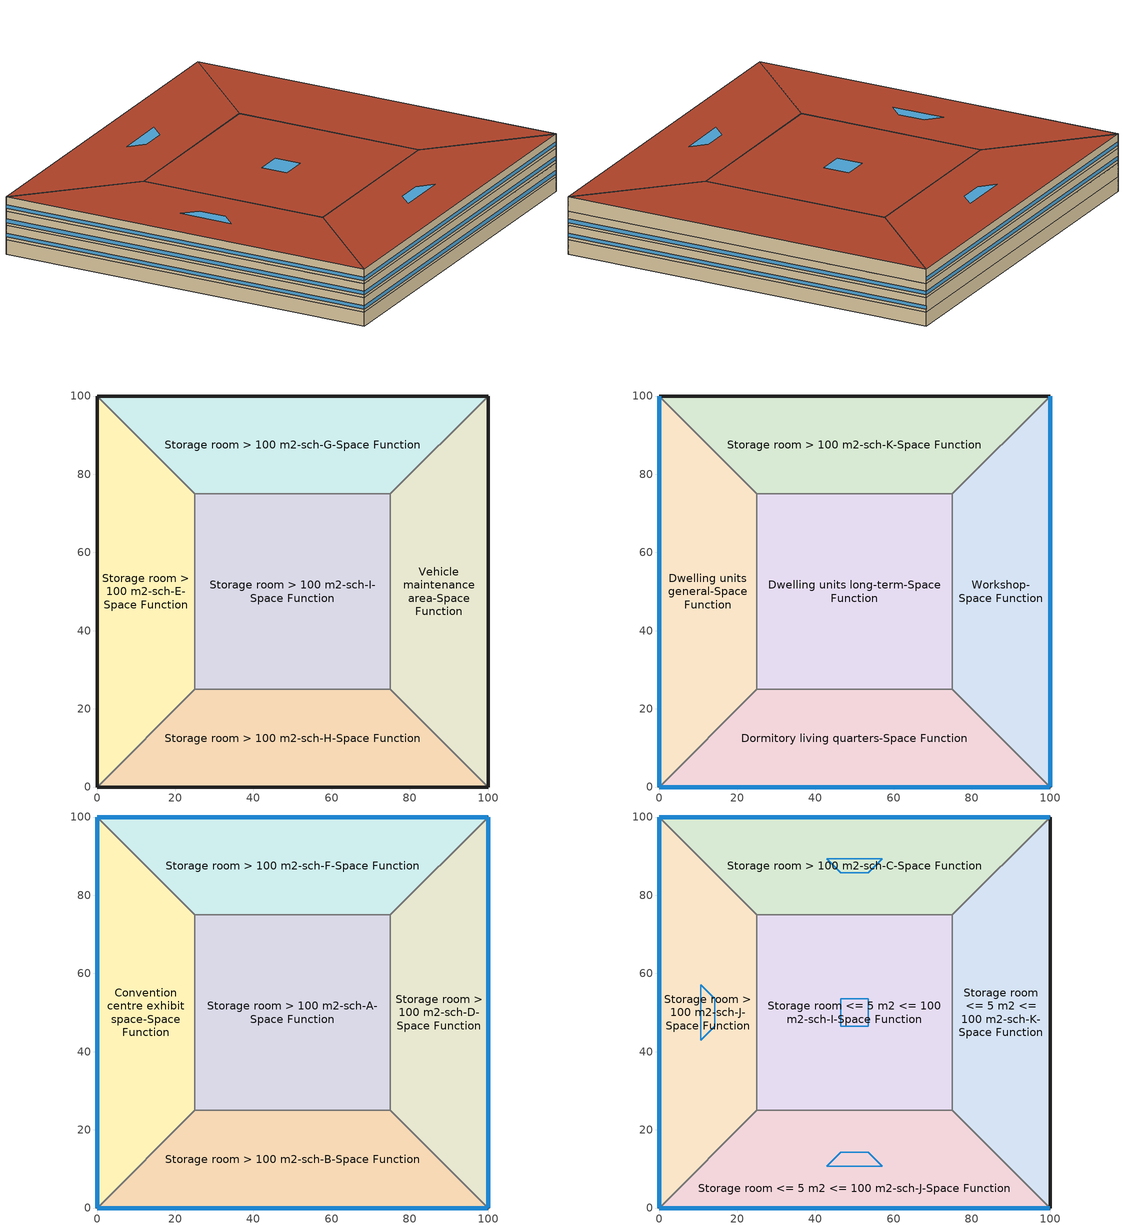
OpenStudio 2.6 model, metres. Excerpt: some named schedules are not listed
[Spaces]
Storage room > 100 m2-sch-E-Space Function
 floor ground: 0,0 0,100 25,75 25,25 z0
 wall ground: 0,100 0,0 z0:3.8
 wall to Storage room > 100 m2-sch-G-Space Function: 25,75 0,100 z0:3.8
 wall to Storage room > 100 m2-sch-I-Space Function: 25,25 25,75 z0:3.8
 wall to Storage room > 100 m2-sch-H-Space Function: 0,0 25,25 z0:3.8
Storage room > 100 m2-sch-G-Space Function
 floor ground: 0,100 100,100 75,75 25,75 z0
 wall ground: 100,100 0,100 z0:3.8
 wall to Vehicle maintenance area-Space Function: 75,75 100,100 z0:3.8
 wall to Storage room > 100 m2-sch-I-Space Function: 25,75 75,75 z0:3.8
Vehicle maintenance area-Space Function
 floor ground: 100,100 100,0 75,25 75,75 z0
 wall ground: 100,0 100,100 z0:3.8
 wall to Storage room > 100 m2-sch-H-Space Function: 75,25 100,0 z0:3.8
 wall to Storage room > 100 m2-sch-I-Space Function: 75,75 75,25 z0:3.8
Storage room > 100 m2-sch-H-Space Function
 floor ground: 100,0 0,0 25,25 75,25 z0
 wall ground: 0,0 100,0 z0:3.8
 wall to Storage room > 100 m2-sch-I-Space Function: 75,25 25,25 z0:3.8
Storage room > 100 m2-sch-I-Space Function
 floor ground: 25,25 25,75 75,75 75,25 z0
Dwelling units general-Space Function
 floor to Storage room > 100 m2-sch-E-Space Function: 0,0 0,100 25,75 25,25 z3.8
 wall outside: 0,100 0,0 z3.8:7.6
 wall to Storage room > 100 m2-sch-K-Space Function: 25,75 0,100 z3.8:7.6
 wall to Dwelling units long-term-Space Function: 25,25 25,75 z3.8:7.6
 wall to Dormitory living quarters-Space Function: 0,0 25,25 z3.8:7.6
 window: 0,99.97 0,0.03 z4.56:5.51
Storage room > 100 m2-sch-K-Space Function
 floor to Storage room > 100 m2-sch-G-Space Function: 0,100 100,100 75,75 25,75 z3.8
 wall outside: 100,100 0,100 z3.8:7.6
 wall to Workshop-Space Function: 75,75 100,100 z3.8:7.6
 wall to Dwelling units long-term-Space Function: 25,75 75,75 z3.8:7.6
Workshop-Space Function
 floor to Vehicle maintenance area-Space Function: 100,100 100,0 75,25 75,75 z3.8
 wall outside: 100,0 100,100 z3.8:7.6
 wall to Dormitory living quarters-Space Function: 75,25 100,0 z3.8:7.6
 wall to Dwelling units long-term-Space Function: 75,75 75,25 z3.8:7.6
 window: 100,0.03 100,99.97 z4.56:5.51
Dormitory living quarters-Space Function
 floor to Storage room > 100 m2-sch-H-Space Function: 100,0 0,0 25,25 75,25 z3.8
 wall outside: 0,0 100,0 z3.8:7.6
 wall to Dwelling units long-term-Space Function: 75,25 25,25 z3.8:7.6
 window: 0.03,0 99.97,0 z4.56:5.51
Dwelling units long-term-Space Function
 floor to Storage room > 100 m2-sch-I-Space Function: 25,25 25,75 75,75 75,25 z3.8
Convention centre exhibit space-Space Function
 floor to Dwelling units general-Space Function: 0,0 0,100 25,75 25,25 z7.6
 wall outside: 0,100 0,0 z7.6:11.4
 wall to Storage room > 100 m2-sch-F-Space Function: 25,75 0,100 z7.6:11.4
 wall to Storage room > 100 m2-sch-A-Space Function: 25,25 25,75 z7.6:11.4
 wall to Storage room > 100 m2-sch-B-Space Function: 0,0 25,25 z7.6:11.4
 window: 0,99.97 0,0.03 z8.36:9.31
Storage room > 100 m2-sch-F-Space Function
 floor to Storage room > 100 m2-sch-K-Space Function: 0,100 100,100 75,75 25,75 z7.6
 wall outside: 100,100 0,100 z7.6:11.4
 wall to Storage room > 100 m2-sch-D-Space Function: 75,75 100,100 z7.6:11.4
 wall to Storage room > 100 m2-sch-A-Space Function: 25,75 75,75 z7.6:11.4
 window: 99.97,100 0.03,100 z8.36:9.31
Storage room > 100 m2-sch-D-Space Function
 floor to Workshop-Space Function: 100,100 100,0 75,25 75,75 z7.6
 wall outside: 100,0 100,100 z7.6:11.4
 wall to Storage room > 100 m2-sch-B-Space Function: 75,25 100,0 z7.6:11.4
 wall to Storage room > 100 m2-sch-A-Space Function: 75,75 75,25 z7.6:11.4
 window: 100,0.03 100,99.97 z8.36:9.31
Storage room > 100 m2-sch-B-Space Function
 floor to Dormitory living quarters-Space Function: 100,0 0,0 25,25 75,25 z7.6
 wall outside: 0,0 100,0 z7.6:11.4
 wall to Storage room > 100 m2-sch-A-Space Function: 75,25 25,25 z7.6:11.4
 window: 0.03,0 99.97,0 z8.36:9.31
Storage room > 100 m2-sch-A-Space Function
 floor to Dwelling units long-term-Space Function: 25,25 25,75 75,75 75,25 z7.6
Storage room > 100 m2-sch-J-Space Function
 floor to Convention centre exhibit space-Space Function: 0,0 0,100 25,75 25,25 z11.4
 wall outside: 0,100 0,0 z11.4:15.2
 wall to Storage room > 100 m2-sch-C-Space Function: 25,75 0,100 z11.4:15.2
 wall to Storage room <= 5 m2 <= 100 m2-sch-I-Space Function: 25,25 25,75 z11.4:15.2
 wall to Storage room <= 5 m2 <= 100 m2-sch-J-Space Function: 0,0 25,25 z11.4:15.2
 window: 0,99.97 0,0.03 z12.16:13.11
 roof outside: 25,25 25,75 0,100 0,0 z15.2
 skylight: 14.27,46.46 14.27,53.54 10.73,57.07 10.73,42.93 z15.2
Storage room > 100 m2-sch-C-Space Function
 floor to Storage room > 100 m2-sch-F-Space Function: 0,100 100,100 75,75 25,75 z11.4
 wall outside: 100,100 0,100 z11.4:15.2
 wall to Storage room <= 5 m2 <= 100 m2-sch-K-Space Function: 75,75 100,100 z11.4:15.2
 wall to Storage room <= 5 m2 <= 100 m2-sch-I-Space Function: 25,75 75,75 z11.4:15.2
 window: 99.97,100 0.03,100 z12.16:13.11
 roof outside: 25,75 75,75 100,100 0,100 z15.2
 skylight: 46.46,85.73 53.54,85.73 57.07,89.27 42.93,89.27 z15.2
Storage room <= 5 m2 <= 100 m2-sch-K-Space Function
 floor to Storage room > 100 m2-sch-D-Space Function: 100,100 100,0 75,25 75,75 z11.4
 wall outside: 100,0 100,100 z11.4:15.2
 wall to Storage room <= 5 m2 <= 100 m2-sch-J-Space Function: 75,25 100,0 z11.4:15.2
 wall to Storage room <= 5 m2 <= 100 m2-sch-I-Space Function: 75,75 75,25 z11.4:15.2
 roof outside: 75,75 75,25 100,0 100,100 z15.2
Storage room <= 5 m2 <= 100 m2-sch-J-Space Function
 floor to Storage room > 100 m2-sch-B-Space Function: 100,0 0,0 25,25 75,25 z11.4
 wall outside: 0,0 100,0 z11.4:15.2
 wall to Storage room <= 5 m2 <= 100 m2-sch-I-Space Function: 75,25 25,25 z11.4:15.2
 window: 0.03,0 99.97,0 z12.16:13.11
 roof outside: 75,25 25,25 0,0 100,0 z15.2
 skylight: 53.54,14.27 46.46,14.27 42.93,10.73 57.07,10.73 z15.2
Storage room <= 5 m2 <= 100 m2-sch-I-Space Function
 floor to Storage room > 100 m2-sch-A-Space Function: 25,25 25,75 75,75 75,25 z11.4
 roof outside: 75,25 75,75 25,75 25,25 z15.2
 skylight: 53.54,46.46 53.54,53.54 46.46,53.54 46.46,46.46 z15.2
[Building]
Building 1: Default Construction Set=BTAP-Mass at hdd = 6250.0; Standards Number of Stories=4; Standards Number of Above Ground Stories=4; Standards Building Type=NECB2017_unknown
[Site]
Fort McMurray AP_AB_CAN: Latitude {deg}=56.653; Longitude {deg}=-111.223; Time Zone {hr}=-7; Elevation {m}=369.1
[Site:WaterMainsTemperature]
Calculation Method=Correlation; Annual Average Outdoor Air Temperature {C}=1.875; Maximum Difference In Monthly Average Outdoor Air Temperatures {deltaC}=34.4
[SizingPeriod:DesignDay] Barometric Pressure {Pa}=96969; Sky Clearness=0; Rain Indicator=0; Snow Indicator=0; Day of Month=21; Daylight Saving Time Indicator=0; Humidity Indicating Type=Wetbulb; Dry-Bulb Temperature Range Modifier Type=DefaultMultipliers
Name | Maximum Dry-Bulb Temperature {C} | Daily Dry-Bulb Temperature Range {deltaC} | Humidity Indicating Conditions at Maximum Dry-Bulb | Wind Speed {m/s} | Wind Direction {deg} | Month | Day Type | Solar Model Indicator | ASHRAE Taub | ASHRAE Taud
Fort McMurray AP Ann Htg 99.6% Condns DB | -36.2 | 0 | -36.2 | 1 | 90 | 1 | WinterDesignDay | ASHRAEClearSky
Fort McMurray AP Ann Clg .4% Condns DB=>MWB | 28.9 | 12.4 | 17.8 | 3.7 | 250 | 7 | SummerDesignDay | ASHRAETau | 0.377 | 2.403
[Site:GroundTemperature:BuildingSurface]
19.527, 19.502, 19.536, 19.598, 20.002, 21.64, 22.225, 22.375, 21.449, 20.121, 19.802, 19.633
[Material:NoMass] Roughness=Smooth; Thermal Absorptance=0.9; Solar Absorptance=0.7
Name | Thermal Resistance {m2-K/W} | Visible Absorptance
Typical Carpet Pad; Typical Carpet Pad 1 | 0.21648 | 0.8
Typical Insulation 1 | 5.91238 | 0.7
Typical Insulation 2 | 4.49096 | 0.7
Typical Insulation 3 | 7.24636 | 0.7
Typical Carpet Pad 2 | 1.25503 | 0.8
Typical Carpet Pad 3; Typical Carpet Pad 4 | 3.45515 | 0.8
Typical Insulation 4 | 0.526298 | 0.7
Typical Insulation 5 | 0.526316 | 0.7
[Material]
Name | Roughness | Thickness {m} | Conductivity {W/m-K} | Density {kg/m3} | Specific Heat {J/kg-K} | Thermal Absorptance | Solar Absorptance | Visible Absorptance
G05 25mm wood | MediumSmooth | 0.0254 | 0.15 | 608 | 1630 | 0.9 | 0.5 | 0.5
100mm Normalweight concrete floor 1 | MediumSmooth | 0.1016 | 2.31 | 2322 | 832
G01 13mm gypsum board 1 | Smooth | 0.0127 | 0.16 | 800 | 1090 | 0.9 | 0.7 | 0.5
4 in. Normalweight Concrete Floor 1 | MediumRough | 0.1016 | 2.31 | 2322 | 832 | 0.9 | 0.7 | 0.7
1IN Stucco 1 | Smooth | 0.0253 | 0.6918 | 1858 | 837 | 0.9 | 0.7 | 0.92
8IN CONCRETE HW RefBldg 1 | Rough | 0.2032 | 1.311 | 2240 | 836.8 | 0.9 | 0.7 | 0.7
1/2IN Gypsum 1 | Smooth | 0.0127 | 0.16 | 784.9 | 830 | 0.9 | 0.4 | 0.4
Metal Roof Surface 1; F08 Metal surface 1 | Smooth | 0.0008 | 45.28 | 7824 | 500 | 0.9 | 0.7 | 0.7
6 in. Normalweight Concrete Floor 1; 6 in. Normalweight Concrete Floor 2; 6 in. Normalweight Concrete Floor 3 | MediumRough | 0.1524 | 2.31 | 2322 | 832 | 0.9 | 0.7 | 0.7
[Construction]
BTAP-Int-Partition; BTAP-Int-Door: G05 25mm wood
BTAP-Int-Floor: 100mm Normalweight concrete floor 1, Typical Carpet Pad
BTAP-Int-Wall: G01 13mm gypsum board 1, G01 13mm gypsum board 1
BTAP-Int-Ceiling: Typical Carpet Pad, 100mm Normalweight concrete floor 1
BTAP-Int-Window: SimpleGlazing
BTAP-Ext-Floor-Mass:U-0.162: Typical Insulation 1, 4 in. Normalweight Concrete Floor 1, Typical Carpet Pad 1
BTAP-Ext-Wall-Mass:U-0.21: 1IN Stucco 1, 8IN CONCRETE HW RefBldg 1, Typical Insulation 2, 1/2IN Gypsum 1
BTAP-Ext-Roof-Metal:U-0.138: Metal Roof Surface 1, Typical Insulation 3
BTAP-Grnd-Floor-Mass:U-0.757: 6 in. Normalweight Concrete Floor 1, Typical Carpet Pad 2
BTAP-Grnd-Wall-Mass:U-0.284: 6 in. Normalweight Concrete Floor 2, Typical Carpet Pad 3
BTAP-Grnd-Roof-Mass:U-0.284: 6 in. Normalweight Concrete Floor 3, Typical Carpet Pad 4
BTAP-Ext-FixedWindow:U=0.190 SHGC=0.600; BTAP-Ext-GlassDoors:U=0.190 SHGC=0.600; BTAP-Ext-Skylights:U=0.190 SHGC=0.600; BTAP-Ext-DaylightDomes:U=0.190 SHGC=0.600; BTAP-Ext-DaylightDiffuser:U=0.190 SHGC=0.600: SimpleGlazing:U=0.190 SHGC=0.600
BTAP-Ext-Door:U-1.9000000000000001: F08 Metal surface 1, Typical Insulation 4
BTAP-Ext-OverHeadDoor:U-1.9000000000000001: Typical Insulation 5
[DefaultConstructionSet]
BTAP-Mass at hdd = 6250.0: Default Exterior Surface Constructions=BTAP-Mass at hdd = 6250.0; Default Interior Surface Constructions=Default Surface Constructions 2; Default Ground Contact Surface Constructions=BTAP-Mass at hdd = 6250.0 1; Default Exterior SubSurface Constructions=BTAP-Mass at hdd = 6250.0; Default Interior SubSurface Constructions=Default Sub Surface Constructions 2; Interior Partition Construction=BTAP-Int-Partition
[DefaultSurfaceConstructions]
Name | Floor Construction | Wall Construction | Roof Ceiling Construction
Default Surface Constructions 2 | BTAP-Int-Floor | BTAP-Int-Wall | BTAP-Int-Ceiling
BTAP-Mass at hdd = 6250.0 | BTAP-Ext-Floor-Mass:U-0.162 | BTAP-Ext-Wall-Mass:U-0.21 | BTAP-Ext-Roof-Metal:U-0.138
BTAP-Mass at hdd = 6250.0 1 | BTAP-Grnd-Floor-Mass:U-0.757 | BTAP-Grnd-Wall-Mass:U-0.284 | BTAP-Grnd-Roof-Mass:U-0.284
[DefaultSubSurfaceConstructions]
Name | Fixed Window Construction | Operable Window Construction | Door Construction | Glass Door Construction | Overhead Door Construction | Skylight Construction | Tubular Daylight Dome Construction | Tubular Daylight Diffuser Construction
Default Sub Surface Constructions 2 | BTAP-Int-Window | BTAP-Int-Window | BTAP-Int-Door
BTAP-Mass at hdd = 6250.0 | BTAP-Ext-FixedWindow:U=0.190 SHGC=0.600 | BTAP-Ext-FixedWindow:U=0.190 SHGC=0.600 | BTAP-Ext-Door:U-1.9000000000000001 | BTAP-Ext-GlassDoors:U=0.190 SHGC=0.600 | BTAP-Ext-OverHeadDoor:U-1.9000000000000001 | BTAP-Ext-Skylights:U=0.190 SHGC=0.600 | BTAP-Ext-DaylightDomes:U=0.190 SHGC=0.600 | BTAP-Ext-DaylightDiffuser:U=0.190 SHGC=0.600
[WindowMaterial:SimpleGlazingSystem] Solar Heat Gain Coefficient=0.6; Visible Transmittance=0.21
Name | U-Factor {W/m2-K}
SimpleGlazing | 2.2
SimpleGlazing:U=0.190 SHGC=0.600 | 1.9
[BuildingStory] Nominal Floor to Floor Height {m}=3.8
Name | Nominal Z Coordinate {m}
Story 1 | 0
Story 2 | 3.8
Story 3 | 7.6
Story 4 | 11.4
[Space]
Name | Space Type | Building Story | Thermal Zone
Storage room > 100 m2-sch-E-Space Function | Space Function Storage room > 100 m2-sch-E | Story 1 | Storage room > 100 m2-sch-E-Space Function ZN
Storage room > 100 m2-sch-G-Space Function | Space Function Storage room > 100 m2-sch-G | Story 1 | Storage room > 100 m2-sch-G-Space Function ZN
Vehicle maintenance area-Space Function | Space Function Vehicle maintenance area | Story 1 | Vehicle maintenance area-Space Function ZN
Storage room > 100 m2-sch-H-Space Function | Space Function Storage room > 100 m2-sch-H | Story 1 | Storage room > 100 m2-sch-H-Space Function ZN
Storage room > 100 m2-sch-I-Space Function | Space Function Storage room > 100 m2-sch-I | Story 1 | Storage room > 100 m2-sch-I-Space Function ZN
Dwelling units general-Space Function | Space Function Dwelling units general | Story 2 | Dwelling units general-Space Function ZN
Storage room > 100 m2-sch-K-Space Function | Space Function Storage room > 100 m2-sch-K | Story 2 | Storage room > 100 m2-sch-K-Space Function ZN
Workshop-Space Function | Space Function Workshop | Story 2 | Workshop-Space Function ZN
Dormitory living quarters-Space Function | Space Function Dormitory living quarters | Story 2 | Dormitory living quarters-Space Function ZN
Dwelling units long-term-Space Function | Space Function Dwelling units long-term | Story 2 | Dwelling units long-term-Space Function ZN
Convention centre exhibit space-Space Function | Space Function Convention centre exhibit space | Story 3 | Convention centre exhibit space-Space Function ZN
Storage room > 100 m2-sch-F-Space Function | Space Function Storage room > 100 m2-sch-F | Story 3 | Storage room > 100 m2-sch-F-Space Function ZN
Storage room > 100 m2-sch-D-Space Function | Space Function Storage room > 100 m2-sch-D | Story 3 | Storage room > 100 m2-sch-D-Space Function ZN
Storage room > 100 m2-sch-B-Space Function | Space Function Storage room > 100 m2-sch-B | Story 3 | Storage room > 100 m2-sch-B-Space Function ZN
Storage room > 100 m2-sch-A-Space Function | Space Function Storage room > 100 m2-sch-A | Story 3 | Storage room > 100 m2-sch-A-Space Function ZN
Storage room > 100 m2-sch-J-Space Function | Space Function Storage room > 100 m2-sch-J | Story 4 | Storage room > 100 m2-sch-J-Space Function ZN
Storage room > 100 m2-sch-C-Space Function | Space Function Storage room > 100 m2-sch-C | Story 4 | Storage room > 100 m2-sch-C-Space Function ZN
Storage room <= 5 m2 <= 100 m2-sch-K-Space Function | Space Function Storage room <= 5 m2 <= 100 m2-sch-K | Story 4 | Storage room <= 5 m2 <= 100 m2-sch-K-Space Function ZN
Storage room <= 5 m2 <= 100 m2-sch-J-Space Function | Space Function Storage room <= 5 m2 <= 100 m2-sch-J | Story 4 | Storage room <= 5 m2 <= 100 m2-sch-J-Space Function ZN
Storage room <= 5 m2 <= 100 m2-sch-I-Space Function | Space Function Storage room <= 5 m2 <= 100 m2-sch-I | Story 4 | Storage room <= 5 m2 <= 100 m2-sch-I-Space Function ZN
[SpaceType] Standards Building Type=Space Function
Name | Default Schedule Set | Design Specification Outdoor Air Object | Standards Space Type
Space Function Storage room > 100 m2-sch-B | Space Function Storage room > 100 m2-sch-B Schedule Set | Space Function Storage room > 100 m2-sch-B Ventilation | Storage room > 100 m2-sch-B
Space Function Storage room > 100 m2-sch-D | Space Function Storage room > 100 m2-sch-D Schedule Set | Space Function Storage room > 100 m2-sch-D Ventilation | Storage room > 100 m2-sch-D
Space Function Storage room > 100 m2-sch-E | Space Function Storage room > 100 m2-sch-E Schedule Set | Space Function Storage room > 100 m2-sch-E Ventilation | Storage room > 100 m2-sch-E
Space Function Storage room > 100 m2-sch-F | Space Function Storage room > 100 m2-sch-F Schedule Set | Space Function Storage room > 100 m2-sch-F Ventilation | Storage room > 100 m2-sch-F
Space Function Storage room > 100 m2-sch-G | Space Function Storage room > 100 m2-sch-G Schedule Set | Space Function Storage room > 100 m2-sch-G Ventilation | Storage room > 100 m2-sch-G
Space Function Storage room > 100 m2-sch-H | Space Function Storage room > 100 m2-sch-H Schedule Set | Space Function Storage room > 100 m2-sch-H Ventilation | Storage room > 100 m2-sch-H
Space Function Storage room > 100 m2-sch-I | Space Function Storage room > 100 m2-sch-I Schedule Set | Space Function Storage room > 100 m2-sch-I Ventilation | Storage room > 100 m2-sch-I
Space Function Storage room > 100 m2-sch-K | Space Function Storage room > 100 m2-sch-K Schedule Set | Space Function Storage room > 100 m2-sch-K Ventilation | Storage room > 100 m2-sch-K
Space Function Vehicle maintenance area | Space Function Vehicle maintenance area Schedule Set | Space Function Vehicle maintenance area Ventilation | Vehicle maintenance area
Space Function Workshop | Space Function Workshop Schedule Set | Space Function Workshop Ventilation | Workshop
Space Function Convention centre exhibit space | Space Function Convention centre exhibit space Schedule Set | Space Function Convention centre exhibit space Ventilation | Convention centre exhibit space
Space Function Dormitory living quarters | Space Function Dormitory living quarters Schedule Set | Space Function Dormitory living quarters Ventilation | Dormitory living quarters
Space Function Dwelling units general | Space Function Dwelling units general Schedule Set | Space Function Dwelling units general Ventilation | Dwelling units general
Space Function Dwelling units long-term | Space Function Dwelling units long-term Schedule Set | Space Function Dwelling units long-term Ventilation | Dwelling units long-term
[SpaceInfiltration:DesignFlowRate] Schedule=Always On Discrete; Design Flow Rate Calculation Method=Flow/ExteriorArea; Flow per Exterior Surface Area {m3/s-m2}=0.00025; Constant Term Coefficient=0; Temperature Term Coefficient=0; Velocity Term Coefficient=0.224; Velocity Squared Term Coefficient=0
Name | Space or SpaceType
Convention centre exhibit space-Space Function Infiltration | Convention centre exhibit space-Space Function
Dormitory living quarters-Space Function Infiltration | Dormitory living quarters-Space Function
Dwelling units general-Space Function Infiltration | Dwelling units general-Space Function
Storage room <= 5 m2 <= 100 m2-sch-I-Space Function Infiltration | Storage room <= 5 m2 <= 100 m2-sch-I-Space Function
Storage room <= 5 m2 <= 100 m2-sch-J-Space Function Infiltration | Storage room <= 5 m2 <= 100 m2-sch-J-Space Function
Storage room <= 5 m2 <= 100 m2-sch-K-Space Function Infiltration | Storage room <= 5 m2 <= 100 m2-sch-K-Space Function
Storage room > 100 m2-sch-B-Space Function Infiltration | Storage room > 100 m2-sch-B-Space Function
Storage room > 100 m2-sch-C-Space Function Infiltration | Storage room > 100 m2-sch-C-Space Function
Storage room > 100 m2-sch-D-Space Function Infiltration | Storage room > 100 m2-sch-D-Space Function
Storage room > 100 m2-sch-F-Space Function Infiltration | Storage room > 100 m2-sch-F-Space Function
Storage room > 100 m2-sch-J-Space Function Infiltration | Storage room > 100 m2-sch-J-Space Function
Storage room > 100 m2-sch-K-Space Function Infiltration | Storage room > 100 m2-sch-K-Space Function
Workshop-Space Function Infiltration | Workshop-Space Function
[ThermalZone] Use Ideal Air Loads=No
Name | Thermostat
Convention centre exhibit space-Space Function ZN | Space Function Convention centre exhibit space Thermostat 1
Dormitory living quarters-Space Function ZN | Space Function Dormitory living quarters Thermostat 1
Dwelling units general-Space Function ZN | Space Function Dwelling units general Thermostat 1
Dwelling units long-term-Space Function ZN | Space Function Dwelling units long-term Thermostat 1
Storage room <= 5 m2 <= 100 m2-sch-I-Space Function ZN | Space Function Storage room <= 5 m2 <= 100 m2-sch-I Thermostat 1
Storage room <= 5 m2 <= 100 m2-sch-J-Space Function ZN | Space Function Storage room <= 5 m2 <= 100 m2-sch-J Thermostat 1
Storage room <= 5 m2 <= 100 m2-sch-K-Space Function ZN | Space Function Storage room <= 5 m2 <= 100 m2-sch-K Thermostat 1
Storage room > 100 m2-sch-A-Space Function ZN | Space Function Storage room > 100 m2-sch-A Thermostat 1
Storage room > 100 m2-sch-B-Space Function ZN | Space Function Storage room > 100 m2-sch-B Thermostat 1
Storage room > 100 m2-sch-C-Space Function ZN | Space Function Storage room > 100 m2-sch-C Thermostat 1
Storage room > 100 m2-sch-D-Space Function ZN | Space Function Storage room > 100 m2-sch-D Thermostat 1
Storage room > 100 m2-sch-E-Space Function ZN | Space Function Storage room > 100 m2-sch-E Thermostat 1
Storage room > 100 m2-sch-F-Space Function ZN | Space Function Storage room > 100 m2-sch-F Thermostat 1
Storage room > 100 m2-sch-G-Space Function ZN | Space Function Storage room > 100 m2-sch-G Thermostat 1
Storage room > 100 m2-sch-H-Space Function ZN | Space Function Storage room > 100 m2-sch-H Thermostat 1
Storage room > 100 m2-sch-I-Space Function ZN | Space Function Storage room > 100 m2-sch-I Thermostat 1
Storage room > 100 m2-sch-J-Space Function ZN | Space Function Storage room > 100 m2-sch-J Thermostat 1
Storage room > 100 m2-sch-K-Space Function ZN | Space Function Storage room > 100 m2-sch-K Thermostat 1
Vehicle maintenance area-Space Function ZN | Space Function Vehicle maintenance area Thermostat 1
Workshop-Space Function ZN | Space Function Workshop Thermostat 1
